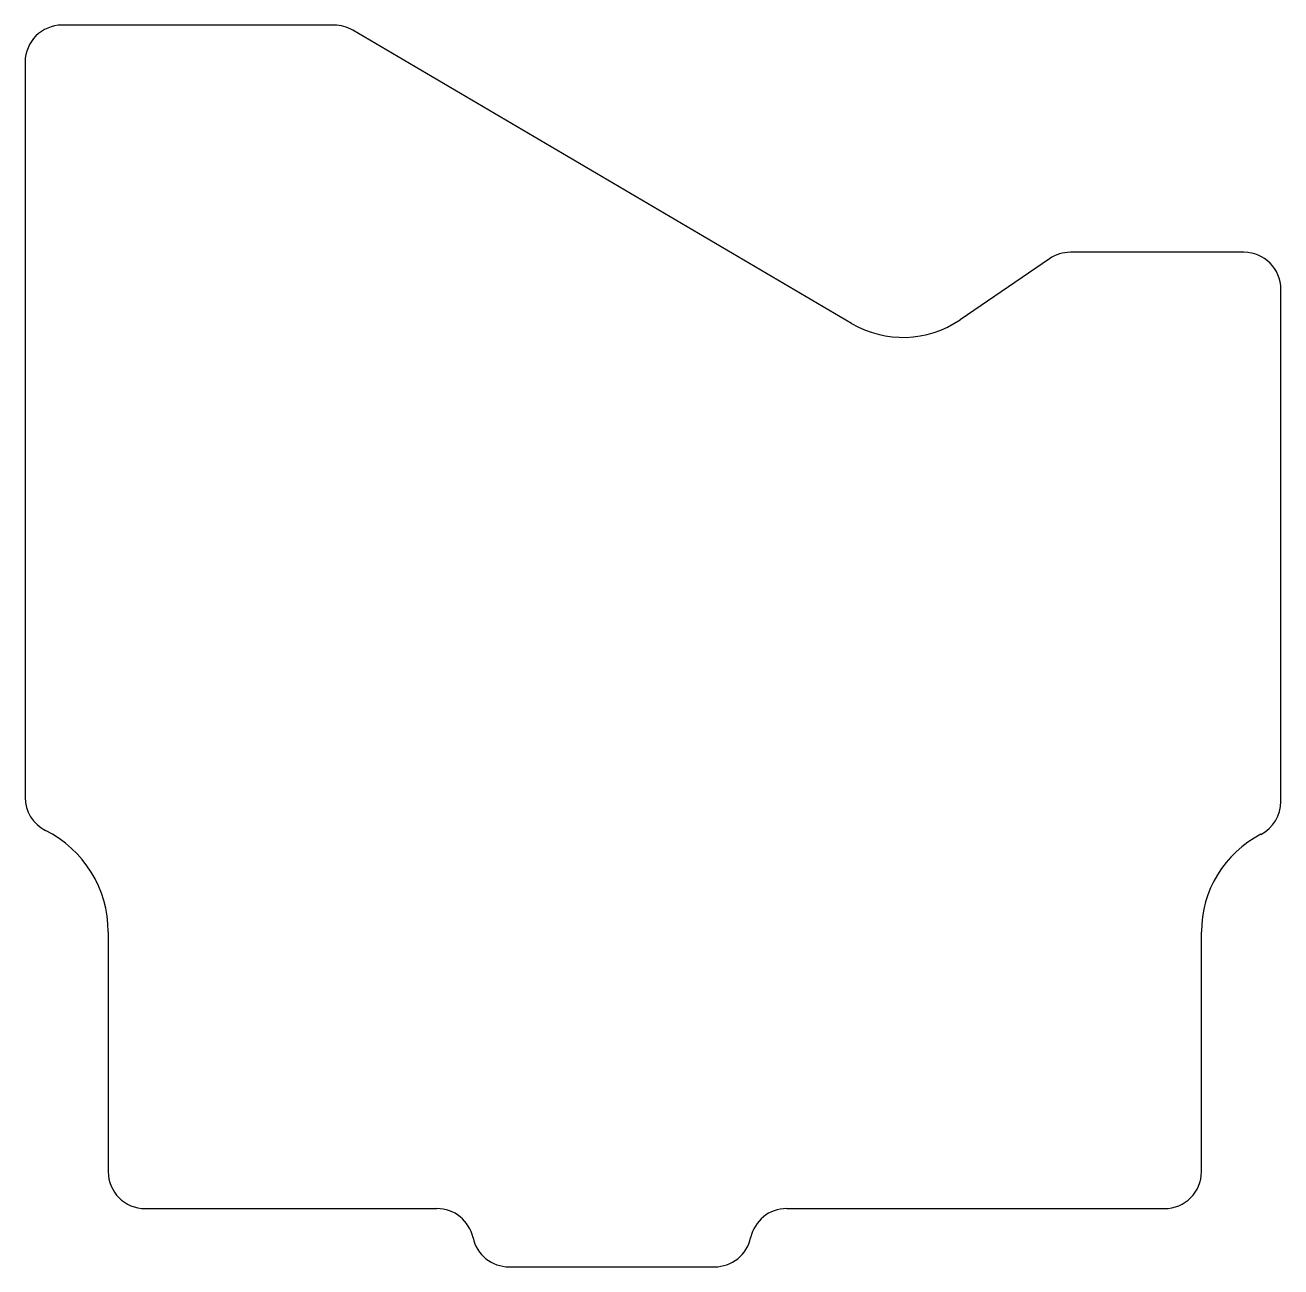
# Model space of a CAD drawing. Header units: millimetres. Extents: x -34 to 34, y -57.6 to 9.7.
import ezdxf

# ---------------------------------------------------------------- set-up
doc = ezdxf.new("R2010")
doc.units = ezdxf.units.MM
doc.layers.get('0').update_dxf_attribs({"linetype": 'CONTINUOUS'})

msp = doc.modelspace()

# ---------------------------------------------------------------- linework, layer by layer
for p, q in [((-17.261, 9.666), (-32, 9.666)), ((10.74, -6.488), (-16.246, 9.39)), ((-34, 7.666), (-34, -32.163)), ((32, -2.64), (22.602, -2.64)), ((21.476, -2.988), (16.626, -6.293)), ((34, -32.388), (34, -4.64)), ((-29.5, -39.45), (-29.5, -52.435)), ((29.7, -52.435), (29.7, -39.45)), ((-27.5, -54.435), (-11.7, -54.435)), ((7.24, -54.435), (27.7, -54.435)), ((-7.789, -57.593), (3.33, -57.593))]:
    msp.add_line(p, q)
for centre, radius, start, end in [((-32, 7.666), 2, 90, 180), ((-17.261, 7.666), 2, 59.52749, 90), ((22.602, -4.64), 2, 90, 124.27639), ((32, -4.64), 2, 0, 90), ((13.529, -1.748), 5.5, 239.52749, 304.27639), ((-32, -32.163), 2, 180, 243.394), ((32, -32.388), 2, -62.6697, 0), ((-35.65, -39.45), 6.15, 0, 63.394), ((35.65, -39.45), 5.95, 117.3303, 180), ((-27.5, -52.435), 2, 180, 270), ((27.7, -52.435), 2, 270, 360), ((-11.7, -56.435), 2, 12.14633, 90), ((7.24, -56.435), 2, 90, 167.85367), ((-7.789, -55.593), 2, 192.14633, 270), ((3.33, -55.593), 2, 270, 347.85367)]:
    msp.add_arc(centre, radius, start, end)

doc.saveas('drawing.dxf')
